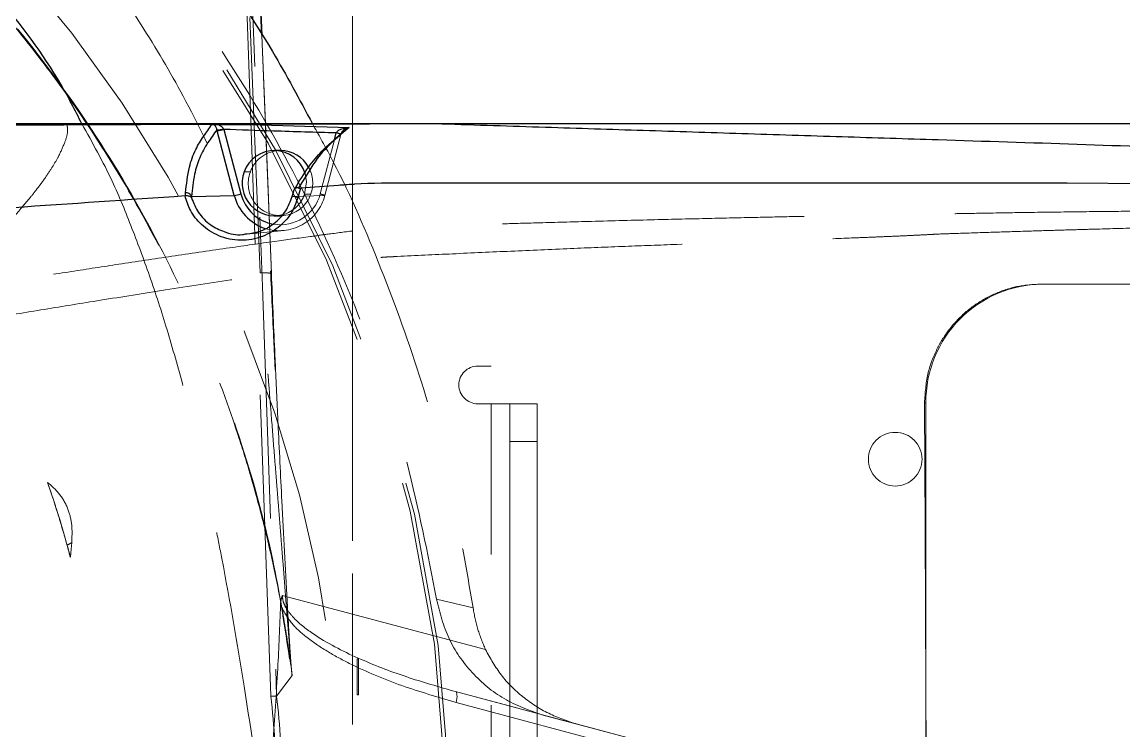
# Model space of a CAD drawing. Header units: millimetres. Extents: x 126 to 938, y 244 to 707.
# Drawn here: x 716.621 to 721.262, y 561.605 to 564.591 of the extents above; entities that cross this region are included whole.
import ezdxf

# ---------------------------------------------------------------- set-up
doc = ezdxf.new("R2010")
doc.units = ezdxf.units.MM
doc.linetypes.add('HIDDEN', pattern=[1.905, 1.27, -0.635])

msp = doc.modelspace()

# ---------------------------------------------------------------- linework, layer by layer
at = {"color": 7, "linetype": 'HIDDEN', "lineweight": 18}
for p, q in [((717.6687807704432, 561.7506443301861), (717.532429185055, 565.6479774753276)), ((718.0121959115488, 564.6960257331555), (718.0121959115488, 564.1464768687907)), ((718.0121959115488, 563.8684986869517), (718.0121959115488, 564.4160150329296)), ((716.8099612857325, 564.1622542182628), (715.3308362628443, 564.1622542182628)), ((716.8099612857325, 564.1622542182628), (721.804478850506, 564.1622542182628)), ((717.9638029004557, 564.1171036998454), (717.8960592414362, 563.8603805343334)), ((717.9641217853052, 564.1171931068126), (717.8963781262858, 563.8604699413006)), ((717.9640383388025, 564.1173301974956), (717.96478041663, 564.1200779716198)), ((718.0121959115488, 564.1464768687907), (718.0121959115488, 563.5905145446483)), ((717.876547660969, 563.8668476382916), (717.9367006684763, 564.0948115626994)), ((717.5824225808603, 563.9592825214092), (717.5563753510935, 563.9592825214092)), ((717.7589417363627, 563.8564347068493), (717.7661062146647, 563.8823269645396)), ((717.7661062146647, 563.8823269645396), (717.7707494164927, 563.8896762172405)), ((717.7589417363627, 563.8564347068493), (717.8960592414362, 563.8603805343334)), ((717.8369105721933, 563.8652263919537), (717.8108633424265, 563.8652263919537)), ((718.0121959115488, 563.3209346572581), (718.0121959115488, 563.8684986869517)), ((717.5674111510737, 563.6968969146434), (717.7249402667505, 563.7128113547984)), ((718.0121959115488, 563.5905145446483), (718.0121959115488, 563.0409239570324)), ((720.9145695830805, 563.4872554580395), (723.0434806014521, 563.4872554580395)), ((720.9222466613276, 563.4872554580395), (720.9145695830805, 563.4872554580395)), ((720.9222466613276, 563.4872554580395), (723.0513245727045, 563.4872554580395)), ((718.0121959115488, 562.4055861274425), (718.0121959115488, 563.3209346572581)), ((718.5969741012079, 563.1416438857738), (718.539822187565, 563.1416438857738)), ((718.5969741012079, 563.1416438857738), (718.539822187565, 563.1416438857738)), ((718.0121959115488, 563.0409239570324), (718.0121959115488, 562.4055861274425)), ((718.539822187565, 562.982892874879), (718.5969741012079, 562.982892874879)), ((718.539822187565, 562.982892874879), (718.5969741012079, 562.982892874879)), ((718.5969741012079, 560.4428886214916), (718.5969741012079, 562.982892874879)), ((718.5969741012079, 562.982892874879), (718.7900126840098, 562.982892874879)), ((718.5969741012079, 560.4428886214916), (718.5969741012079, 562.982892874879)), ((718.5969741012079, 562.982892874879), (718.6757148171885, 562.982892874879)), ((718.6757148171885, 562.982892874879), (718.6757148171885, 560.4428886214916)), ((718.6757148171885, 562.982892874879), (718.6757148171885, 562.8241418639843)), ((718.7900126840098, 562.982892874879), (718.6757148171885, 562.982892874879)), ((718.7900126840098, 560.4428886214916), (718.7900126840098, 562.982892874879)), ((718.7900126840098, 562.8241418639843), (718.7900126840098, 562.982892874879)), ((720.4271138574106, 562.9872559348765), (720.421713676594, 562.9872559348765)), ((720.4271138574106, 561.7806850711529), (720.4271138574106, 562.9872559348765)), ((718.6757148171885, 562.8241418639843), (718.7900126840098, 562.8241418639843)), ((718.6757148171885, 562.8241418639843), (718.6757148171885, 560.6016396323863)), ((718.7900126840098, 562.8241418639843), (718.7900126840098, 560.6016396323863)), ((718.0121959115488, 561.6323767940228), (718.0121959115488, 562.2676729003613)), ((718.0121959115488, 562.2676729003613), (718.0121959115488, 561.6323767940228)), ((718.0121959115488, 562.2676729003613), (718.0121959115488, 561.6323767940228)), ((718.0121959115488, 561.6323767940228), (718.0121959115488, 562.2676729003613)), ((717.7170664931757, 562.1752082149212), (718.5726077224238, 561.9481264392558)), ((718.5206175710184, 562.1226846019451), (718.3663369084818, 562.1594845096294)), ((718.0324585105402, 561.908799294633), (718.0375398065073, 561.908799294633)), ((718.0324585105402, 561.7564021388713), (718.0324585105402, 561.908799294633)), ((718.0375398065073, 561.908799294633), (718.0324585105402, 561.908799294633)), ((718.0324585105402, 561.908799294633), (718.0324585105402, 561.7564021388713)), ((718.0375398065073, 561.908799294633), (718.0375398065073, 561.7564021388713)), ((718.0375398065073, 561.7564021388713), (718.0375398065073, 561.908799294633)), ((717.6932454968912, 561.7519675533), (717.7582920457346, 561.8379591743175)), ((718.0375398065073, 561.7564021388713), (718.0324585105402, 561.7564021388713)), ((718.0324585105402, 561.7564021388713), (718.0375398065073, 561.7564021388713)), ((718.4465170766337, 561.7705045978252), (719.1686839725, 561.5769981185618)), ((720.4271138574106, 560.5938254634564), (720.4271138574106, 561.7806850711529)), ((719.1715718175394, 561.5313171188061), (718.4494019414408, 561.7248235980694)), ((719.1686839725, 561.5769981185618), (718.8104868794901, 561.6729735175792))]:
    msp.add_line(p, q, dxfattribs=at)
at = {"color": 7, "linetype": 'Continuous', "lineweight": 25}
for p, q in [((717.6303417350275, 564.5351885596934), (717.6158905889017, 564.8923515121165)), ((717.6163316632731, 564.8922144214337), (717.6308036710245, 564.5344911853496)), ((718.3884085084421, 564.1622542182628), (710.3038937713129, 564.1622542182628)), ((717.4455345536692, 564.1593753139202), (717.5784588719828, 564.1595541278546)), ((717.5784588719828, 564.1595541278546), (717.998293128155, 564.1468106548016)), ((720.9791988994104, 564.1622542182628), (718.3884085084421, 564.1622542182628)), ((721.005404081486, 564.1622542182628), (720.9791988994104, 564.1622542182628)), ((721.958938326977, 564.1622542182628), (721.005404081486, 564.1622542182628)), ((717.5147444869501, 563.8603805343334), (717.4430699016077, 564.1319989005749)), ((717.4711109067423, 564.138466004533), (717.5427854920847, 563.8668476382916)), ((717.9367006684763, 564.0948115626994), (717.9442913199885, 564.123576764268)), ((717.9442913199885, 564.1235946456616), (717.9450751210672, 564.1251205245677)), ((717.7096665765268, 564.0497564117137), (717.68361934676, 564.0497564117137)), ((717.8292960788233, 563.9610348979655), (717.7850247289164, 563.891917351884)), ((717.7587003375513, 563.856631402177), (717.7664191390497, 563.8845204154675)), ((717.7664191390497, 563.8845204154675), (717.7661062146647, 563.8823269645396)), ((717.7941025163157, 563.8916968146983), (717.7827955152018, 563.8508378307048)), ((721.0224390889628, 563.9114676753703), (718.2477177049143, 563.9117955009166)), ((721.4101941253168, 563.9096258918468), (721.0224390889628, 563.9114676753703)), ((717.3350603248102, 563.8561128417674), (717.5147444869501, 563.8603805343334)), ((717.68361934676, 563.774752501649), (717.7096665765268, 563.774752501649))]:
    msp.add_line(p, q, dxfattribs=at)
at = {"color": 7, "linetype": 'HIDDEN', "lineweight": 18, "flags": 128}
for points in [[(717.556631651066, 565.6721352378551), (717.6331371928675, 563.4768425265972), (717.6932454968912, 561.7519675533)], [(717.6241488124354, 563.5338066856091), (717.5932944680674, 564.2964302341167), (717.5805927182657, 564.6103798190776)], [(717.6709265376551, 563.532060269517), (717.6458478833658, 564.1519664565747), (717.6303417350275, 564.5351885596934)], [(717.6308036710245, 564.5344911853496), (717.6471681262476, 564.1300379077617), (717.6713974143488, 563.531184081239)], [(717.8108633424265, 563.8652263919537), (717.8189010287745, 563.9182506839458), (717.8128928805811, 563.9531790057841)], [(720.4271138574106, 561.7806850711529), (720.4240889216883, 562.4563633243267), (720.421713676594, 562.9872559348765)], [(716.8244005109293, 562.3367964069073), (716.8277026082499, 562.371116761369), (716.8302924300654, 562.3980819026652)], [(718.9592690135462, 561.6331099311534), (718.6719686652643, 561.7100893298808), (718.4465170766337, 561.7705045978252)], [(718.4494019414408, 561.7248235980694), (718.4511036540491, 561.7334305087749), (718.4522391225321, 561.7416738311474), (718.4527755643351, 561.7492913047497), (718.4526921178324, 561.7560325900737), (718.4519917632563, 561.761689070863), (718.4506983424646, 561.766070012254), (718.4488535787088, 561.7690442840282), (718.4465170766337, 561.7705045978252)], [(720.4297662641031, 561.1872552673045), (720.4282821084482, 561.5195750037853), (720.4271138574106, 561.7806850711529)], [(718.8104868794901, 561.6729735175792), (718.8943446542246, 561.6505085269634), (718.9592690135462, 561.6331099311534)]]:
    msp.add_lwpolyline(points, dxfattribs=at)
at = {"color": 7, "linetype": 'Continuous', "lineweight": 25, "flags": 128}
for points in [[(717.4207390214426, 564.1590355674449), (717.1197504664881, 564.1580580512706), (716.7969555522425, 564.1570090095225), (716.452357258938, 564.1559003631298), (716.0859496261103, 564.1547201911632), (715.6977386142237, 564.1534804145518), (715.2877182628138, 564.1521750728314), (714.9360448981745, 564.1510604659741), (714.7857994700892, 564.1505836288159), (714.6310687924845, 564.1500948707286), (714.4718558455927, 564.149588231248), (714.3081606294138, 564.149075631303), (714.0986652041895, 564.1484140197459), (713.8694555427057, 564.1476928035443), (713.6486620570643, 564.1469954292003), (713.4536565209849, 564.1463815013592), (713.2514120007975, 564.14574373166), (713.1506324674112, 564.1454218665782), (713.0566895867807, 564.1451357642833), (712.9989922906382, 564.1449927131359), (712.9428149129374, 564.1448854247752)], [(718.3884085084421, 564.1622542182628), (718.3676422502024, 564.162182692689), (718.3269740010721, 564.1620456020061), (718.1859255696756, 564.1615747253123), (718.1822539235575, 564.1615628043835), (718.1760162974817, 564.1615389625255), (718.1558401252253, 564.1614733974163), (718.0846841002924, 564.1612349788372), (717.9834426309092, 564.160895232362), (717.5784588719828, 564.1595541278546)], [(717.9450751210672, 564.1251205245677), (717.9495335484964, 564.1239165107432), (717.9536671306116, 564.1228197852795), (717.9573268558008, 564.1218661109631), (717.9603756333811, 564.121091250581), (717.9627031947596, 564.120519045991), (717.9642201329691, 564.1201792995158), (717.9648728038294, 564.1200720111552), (717.9646403457148, 564.1202150623028)]]:
    msp.add_lwpolyline(points, dxfattribs=at)
at = {"color": 7, "linetype": 'HIDDEN', "lineweight": 18}
for centre, radius, start, end in [((712.4736983350452, 561.1872472281483), 5.950008889255064, 2.000061522155501, 86.80824253981703), ((712.473701108752, 561.1872499447564), 5.950006022427449, 2.000036310601141, 86.80826775137147), ((712.4737119925136, 561.1872558024244), 5.935379830836895, 1.999959021739554, 88.0000409782593), ((712.473707300285, 561.1872552673046), 5.500000715256147, 269.9999812137001, 90.00001878630071), ((712.473707300285, 561.1872552673046), 5.500000715256147, 269.9999812137001, 90.00001878630071), ((717.7100899865599, 563.9144449315374), 0.1353121426316187, 90.17928655187289, 160.648406693677), ((717.7058123462078, 563.9122499153916), 0.1392765472470707, 340.2676358580999, 28.73777471858354), ((717.7092227249217, 563.9110535258745), 0.1356624949802643, 159.1754664947669, 340.2569512974903), ((717.7051917402152, 563.908972834225), 0.1969558697555677, 252.0561837954337, 345.7166926164069), ((717.7091831933898, 563.9097108847396), 0.1727660930395841, 260.2334552554465, 345.6348988579801), ((717.6826094446744, 563.9106239436501), 0.1360514608103366, 285.7242585380011, 340.5077551542829), ((717.7590467828255, 563.8568101062612), 0.0003898198016617831, 207.2856779719449, 254.3670061380862), ((717.8531166785656, 563.7599738762348), 0.1094121197700348, 66.70913617300215, 77.63413345101628), ((717.8961389690799, 563.8607095538697), 0.0003385415077244643, 256.3787073195351, 314.9455053847369), ((720.9241724025125, 562.9901919720601), 0.4970672163532099, 90.2219762533457, 180.3384321310819), ((718.5398251678532, 563.0622683803264), 0.07937550550333769, 90.00215126735868, 269.9978487326421), ((718.5398251678532, 563.0622683803264), 0.07937550550333769, 90.00215126735868, 269.9978487326421), ((720.2982128526194, 562.7495377103119), 0.1130312681591021, 0.001510705659627417, 179.9984892943404), ((720.2982128526194, 562.7495377103119), 0.1130312681591021, 0.001510705659627417, 179.9984892943404), ((720.2982128526194, 562.7495436708549), 0.1130312681591021, 180.001510705718, 359.9984892942836), ((720.2982128526194, 562.7495436708549), 0.1130312681591021, 180.001510705718, 359.9984892942836), ((712.4749602303948, 561.187659311441), 4.49868278700696, 14.79957399643786, 18.98919641800146), ((712.4734468367261, 561.1872137073349), 5.225796470357263, 2.000332022457333, 6.189500619865852), ((712.4735990010827, 561.1872283009773), 5.25010856690799, 2.000213345361032, 6.175091731065931)]:
    msp.add_arc(centre, radius, start, end, dxfattribs=at)
at = {"color": 7, "linetype": 'Continuous', "lineweight": 25}
for centre, radius, start, end in [((717.4454726653033, 564.2128526743073), 0.07571251760053112, 267.1746876907285, 288.641969940142), ((717.4036142840763, 564.3671019520976), 0.2383908357930303, 279.5267530841587, 286.4473590073233), ((717.9209554420054, 564.0170922697102), 0.1090115167423498, 66.67291305845828, 77.63914500109739), ((717.9638679999179, 564.1174848932293), 0.0003867122132600182, 260.308633512349, 311.0155791522792), ((717.6836432362219, 563.9145862415552), 0.1348883687270551, 16.6251449019814, 160.648805816642), ((717.7092327589285, 563.9146171726261), 0.1351399353962577, 28.5549821963317, 89.81607242826253), ((717.6843240065482, 563.9116038289857), 0.1365434588104837, 159.5626311598164, 284.9202674484255), ((717.4752603947566, 564.0956070504164), 0.2385173104931922, 279.5285901550893, 286.4455219364103), ((717.7071892812178, 563.910263290872), 0.1988046484381946, 194.5315709295015, 251.6230678852706), ((717.7108879969879, 563.9102790030429), 0.1736223937138198, 194.4862941629164, 259.7108155837192), ((717.7278227240389, 563.6752108196816), 0.1840294942914411, 72.61942333832587, 80.34086982719099)]:
    msp.add_arc(centre, radius, start, end, dxfattribs=at)
at = {"color": 7, "linetype": 'HIDDEN', "lineweight": 18}
for points, knots in [([(712.6612068082316, 567.1423970500651), (712.8404200553426, 567.1323605601161), (713.1986781803879, 567.1122970094069), (713.732506562015, 567.0227745641422), (714.2580916304114, 566.8876986337118), (714.7649105192403, 566.7048001316862), (715.2390776480455, 566.4834744448252), (715.6788381725428, 566.2294594075157), (716.0881205000826, 565.9453006956211), (716.4717005123674, 565.628673361292), (716.8495432717177, 565.2597283344744), (717.2124458274744, 564.8343438207048), (717.5492727305418, 564.3501158220519), (717.8365105641828, 563.8355404235186), (718.0703979697041, 563.2955552067561), (718.2541273323689, 562.7362045865334), (718.3289404723134, 562.3516898123321), (718.3663369084818, 562.1594845096294)], [0, 0, 0, 0, 0.0655672754651895, 0.1310729510856261, 0.1974602184647737, 0.2636895202826277, 0.3277131201390289, 0.3884786754545258, 0.4490988163892885, 0.5096259679773383, 0.5700662721743041, 0.641911478792776, 0.713661743093596, 0.7853303573156628, 0.8569346825122677, 0.9284867201498247, 1, 1, 1, 1]), ([(717.7590728665812, 561.8391453067486), (717.7497685233618, 561.9057081249207), (717.7307616485659, 562.0416823813763), (717.6919798762779, 562.2483873816007), (717.6438664343718, 562.4619487928828), (717.5897002811159, 562.6632974158651), (717.5297390292692, 562.8574287775971), (717.4630505757493, 563.0492043827157), (717.379987566641, 563.260575457124), (717.2687141477537, 563.5105761796955), (717.1257843630921, 563.7890532762141), (716.9464028268054, 564.089114650732), (716.745570483167, 564.3789582976766), (716.5317659355854, 564.6465041121471), (716.3341879845038, 564.8635561169315), (716.1537284938793, 565.0423168180608), (716.0273981446882, 565.1570474059208), (715.9354450578238, 565.2358715104817), (715.885080883955, 565.2779713530933), (715.8331540057571, 565.3202561497566), (715.7796510272594, 565.3626891611509), (715.7245439427207, 565.4052182837528), (715.6552584383099, 565.4572193140162), (715.5545994817614, 565.5299265784859), (715.4465000551871, 565.6034078026553), (715.341840679854, 565.6706766842751), (715.2563044708777, 565.7235064371154), (715.1610863568915, 565.7797347475301), (715.0559111374256, 565.8387968466534), (714.8898506509112, 565.9269452981897), (714.6706592551598, 566.0319261511423), (714.4068218009987, 566.1407956858691), (714.1418397018671, 566.2349933879775), (713.8723601278749, 566.3153362111121), (713.5951704539598, 566.3832403337835), (713.4129000775491, 566.4159082809638), (713.3242190743906, 566.431802395982)], [0, 0, 0, 0, 0.02942628376173246, 0.06011189376643869, 0.09205707892104172, 0.125263255094743, 0.1513824410466764, 0.1810102123525475, 0.2141478989318295, 0.2507965210622277, 0.3007912956014953, 0.3511104325675157, 0.4037672964426388, 0.4550713920011969, 0.5009601226562409, 0.5322041296003548, 0.5662673211509643, 0.5756549877674405, 0.5852361256519424, 0.5950095768474791, 0.6049766982952494, 0.6151363750363658, 0.6254889174582876, 0.6429081066858965, 0.6695034648694426, 0.6827100395104556, 0.69738340014661, 0.7135225749055885, 0.7311270571287756, 0.7501965337583798, 0.7958392330159507, 0.8374781312674126, 0.8751183695198748, 0.9189327310444149, 0.960557898239591, 1, 1, 1, 1]), ([(713.3705736066324, 566.4225934783642), (713.4996086812196, 566.398814999611), (713.785291764615, 566.3461695530112), (714.2144269881778, 566.2169148446386), (714.6537313201704, 566.0467028051947), (715.0701637286411, 565.8411030806676), (715.4614699412816, 565.604354298039), (715.825389474756, 565.3388358352418), (716.1601935245964, 565.0475597277266), (716.4972035953472, 564.6993471894737), (716.8232532282199, 564.288497437108), (717.1227971083945, 563.8128808307599), (717.3663706580143, 563.318977047058), (717.553044612356, 562.8140140903173), (717.6822942410083, 562.3428951478634), (717.7280567923995, 562.0381303593266), (717.7477926875574, 561.9066952506724)], [0, 0, 0, 0, 0.05839344215417071, 0.12928282219429, 0.1991597706446155, 0.2679994585772619, 0.3357991372733378, 0.402573011736841, 0.4683485895074713, 0.5331628187443386, 0.6181109378619222, 0.7014020934460362, 0.7830044829234792, 0.8628511147346766, 0.9408521610282252, 1, 1, 1, 1]), ([(716.6965664292795, 565.1312052051251), (716.7723869467357, 565.0448064954643), (716.9257964827194, 564.8699938404818), (717.1255018683701, 564.5828107479402), (717.3115559091488, 564.2661257728436), (717.4816704637245, 563.9171953335522), (717.5760671597664, 563.6631874650357), (717.6241488124354, 563.5338066856091)], [0, 0, 0, 0, 0.1852994731961497, 0.3749210260603122, 0.5630949156823037, 0.7774591760695597, 0.9999999999999999, 0.9999999999999999, 0.9999999999999999, 0.9999999999999999]), ([(716.6209668780787, 563.8113020698253), (716.6268416186729, 563.8180597866866), (716.6384283102036, 563.8313879633896), (716.6581967354631, 563.855050076132), (716.6856403588847, 563.8892400205226), (716.7173244075001, 563.9319262742904), (716.7481096900015, 563.978636135422), (716.7760903276748, 564.0266281825261), (716.7980450034402, 564.0754899879954), (716.8153003133093, 564.1230747298323), (716.8115016124477, 564.1509508091954), (716.8099612857325, 564.1622542182628)], [0, 0, 0, 0, 0.06583906389981908, 0.1298537206628708, 0.2266980914583967, 0.3881956396398933, 0.5204410125305629, 0.6381137888318753, 0.7954966435115226, 0.9170763914125729, 1, 1, 1, 1]), ([(717.6449687148554, 561.1872850696269), (717.6165626325131, 561.3893375229649), (717.5628290271776, 561.7715446381161), (717.4890854832335, 562.1952413262854), (717.4374186302787, 562.458669085415), (717.4116203881003, 562.5835782688184), (717.3854796266522, 562.7038239362906), (717.3589770758787, 562.8194066850693), (717.33212408888, 562.9303255290041), (717.292749807381, 563.0840284411715), (717.2384182358563, 563.277015992885), (717.1653462072971, 563.5053264493341), (717.0864106437024, 563.7184667020158), (716.9967961761821, 563.9400810841972), (716.917201312256, 564.0825219026171), (716.8726474906427, 564.1622542182628)], [0, 0, 0, 0, 0.1980454776224229, 0.3746274267911742, 0.4173513202177685, 0.4586158907687911, 0.4984289685697232, 0.5367936011812258, 0.5737169619050295, 0.6092012477864305, 0.6908007022086223, 0.7682937181725733, 0.8417960834114246, 0.9114441720164573, 1, 1, 1, 1]), ([(717.8439409400446, 564.1622542182628), (717.8687150754056, 564.1182611645186), (717.9740313446897, 563.9312441717059), (718.1273216975081, 563.5782642530856), (718.2997043013571, 563.1069544699549), (718.434925204187, 562.6191339413014), (718.4920967807076, 562.2879166760645), (718.5206175710184, 562.1226846019451)], [0, 0, 0, 0, 0.0701236639050039, 0.2980997142132871, 0.5332850777713819, 0.7671731436850577, 1, 1, 1, 1]), ([(723.7237066890222, 563.835924748582), (723.6257331804645, 563.8336651892952), (723.4251619165342, 563.8290394218936), (723.117337954481, 563.8224875697972), (722.7969935121151, 563.8159664214526), (722.5164411560033, 563.810425110573), (722.2861884755248, 563.8059191694477), (722.1153480919121, 563.8026484425851), (721.9628986323133, 563.7999320055442), (721.8207436429152, 563.7985934908676), (721.6889226372014, 563.797411443321), (721.5545594454014, 563.7962812004689), (721.4136666830505, 563.7950661779558), (721.2541330820641, 563.7936015134076), (721.0759287350761, 563.7917148227285), (720.8890150660687, 563.7893061831855), (720.7160650737437, 563.7865401210024), (720.5792686729367, 563.7841349893163), (720.4865292673245, 563.7825235635594), (720.4193751035277, 563.7814047752179), (720.3559537323708, 563.7805396558679), (720.2796482635312, 563.7792667186229), (720.1875071030383, 563.7776703533322), (720.0896611561802, 563.7758520564713), (719.9796339104794, 563.7736945062362), (719.8509351615878, 563.7710467867546), (719.6878310633518, 563.767544196283), (719.4902276908729, 563.7630576497088), (719.2580012239266, 563.7574697123002), (719.0248061002262, 563.7514634000974), (718.8203240358133, 563.7458604054127), (718.6536123779282, 563.7410271196732), (718.5022842082047, 563.7366728355167), (718.3480133431416, 563.7313197441744), (718.1929003213452, 563.7284440126672), (718.0505082286741, 563.716330657246), (717.9313944282819, 563.7000958795414), (717.8136318407683, 563.6846682765799), (717.6715155266177, 563.6650577769778), (717.4818179602191, 563.6380868416741), (717.267424408886, 563.6065809998915), (717.0493300885147, 563.5739939051796), (716.8392051405107, 563.5418308749544), (716.6340706941786, 563.5091615440869), (716.4247376592283, 563.4745883886907), (716.283995268176, 563.450091984739), (716.2129701043589, 563.4377299586955)], [0, 0, 0, 0, 0.03902620819768819, 0.07989441247790996, 0.1226119757025806, 0.1666229038626224, 0.1916401535635473, 0.2143226577146093, 0.2346689992568207, 0.2523590583943132, 0.2709350122953904, 0.2871660661829797, 0.3058681781576467, 0.3270446133774556, 0.3506995533628826, 0.3768381660343735, 0.4014850232307092, 0.4195818915455166, 0.4313228049302438, 0.4384220752492402, 0.4463282826838673, 0.4565813224769412, 0.4688132854869006, 0.4830270258615297, 0.4955530771805248, 0.5126376858564259, 0.5342893683112983, 0.5605207352742728, 0.591349233510132, 0.6267952847010787, 0.6534164488588771, 0.6728102537822219, 0.693212713413148, 0.7137037983611866, 0.7342843553239005, 0.7549795473749199, 0.770563337085119, 0.7821554531225078, 0.8022769113822897, 0.8276937699208458, 0.8584580556338517, 0.8885711986533666, 0.9155092560909046, 0.9431099878440277, 0.9712906509352182, 1, 1, 1, 1]), ([(716.2129701043589, 563.43773591916), (716.2922601355914, 563.4986767090713), (716.4107025946146, 563.5897093004287), (716.5305376299119, 563.7069353370388), (716.587524476279, 563.7699979143466), (716.6099578668668, 563.7977050227745), (716.6209668780787, 563.8113020698253)], [0, 0, 0, 0, 0.5403610477239726, 0.8071845887545736, 0.9053773429428704, 1, 1, 1, 1]), ([(716.2505597735865, 563.3022426406567), (716.3275500731418, 563.315473806645), (716.4823003548703, 563.3420684124085), (716.7158000192389, 563.3808715987045), (716.9638148754827, 563.4210981721253), (717.231562567489, 563.4632340836639), (717.5059203517864, 563.5058798875597), (717.761860391521, 563.544760842584), (717.9341900119208, 563.5702059314141), (718.0382333844633, 563.5851517712332), (718.0789283366053, 563.5909969268423), (718.1075601630057, 563.5951866603949), (718.1266430993365, 563.5979809263329), (718.1408948880396, 563.6007169178354), (718.1614481003115, 563.6012315023885), (718.1806970455153, 563.6023415709395), (718.2725782397018, 563.6067110520611), (718.4384521460879, 563.6147690404995), (718.6816418808074, 563.6258206358978), (718.9240101600742, 563.6364598962351), (719.1567959559628, 563.6460395095743), (719.4157534428749, 563.6555254837381), (719.6778308064215, 563.6649644256019), (719.9270355358273, 563.6741162396386), (720.0914141144569, 563.6803331203985), (720.2004610176679, 563.6846736811735), (720.2715946847421, 563.6876379199999), (720.3362052337544, 563.6904641627805), (720.3914360741115, 563.6930592769498), (720.4366439389129, 563.695377442122), (720.4870048795797, 563.6982548708776), (720.5710494504805, 563.7007600145882), (720.6911715398201, 563.7049493886744), (720.82661186443, 563.7092013246778), (720.9470441388551, 563.7128893926782), (721.0516840410036, 563.7159518778088), (721.1756232098973, 563.7194932742032), (721.3255616851508, 563.7236414593859), (721.5052773273119, 563.7283869875246), (721.6901224228036, 563.7331715583663), (721.8668974834152, 563.73721093176), (722.0339882051018, 563.7420401874083), (722.1946131120443, 563.7472705210823), (722.3581117938722, 563.7521843939758), (722.5230868669704, 563.7571509810703), (722.6836240324614, 563.7618710171412), (722.8267866248934, 563.7659921721677), (722.9832198140571, 563.770394079815), (723.1727671717773, 563.7754746560804), (723.4293950040602, 563.7822255697087), (723.6193227817024, 563.7871152928795), (723.7237066890222, 563.7898026744548)], [0, 0, 0, 0, 0.03124787157231025, 0.06280813241619689, 0.09468136036096243, 0.1317510775207567, 0.171226234690197, 0.2057434769750585, 0.235302494931477, 0.2409060669595014, 0.2477882231358346, 0.2517482350331683, 0.252479871027593, 0.2555042084035657, 0.2575346515626777, 0.2606907842408933, 0.2632198974188681, 0.2943259589359223, 0.3271228398100737, 0.3605956844956262, 0.3913680797031471, 0.420316613829528, 0.4642491658327458, 0.4962681814726275, 0.5200667857565677, 0.5300482863362416, 0.5399219466457574, 0.5485452358553564, 0.5559174944426494, 0.5620387916030741, 0.566652424180404, 0.5760942161454454, 0.5956690101258769, 0.6147324840178935, 0.6302970976310395, 0.6438651334793084, 0.6566067938905853, 0.6798935494627721, 0.7038641077173178, 0.7285188943226362, 0.7538571409260538, 0.7745931623340494, 0.7953835003077265, 0.8181418447340434, 0.8400228413550995, 0.8614041607717627, 0.8823851568638132, 0.8973122269987761, 0.9240028837266034, 0.9582321446596791, 1, 1, 1, 1]), ([(717.6241488124354, 563.5338066856091), (717.6302370977344, 563.5339806080515), (717.6392354885667, 563.5342376627121), (717.6507740082583, 563.5340906401914), (717.6582935879219, 563.5339123968729), (717.6641599391529, 563.5332800114672), (717.6686967783104, 563.533177647164), (717.6706176081955, 563.5317666432393), (717.6713944341166, 563.5311960021678)], [0, 0, 0, 0, 0.3825320671985891, 0.5653764364642591, 0.7258511319348222, 0.8530760145303128, 0.9405807035631524, 1, 1, 1, 1]), ([(717.758122172497, 561.8424414436046), (717.7578488778724, 561.8442264026095), (717.7568775681663, 561.8505702815255), (717.7555729173503, 561.8638336216934), (717.7501755177407, 561.921596536781), (717.7426794290478, 562.0211492119569), (717.73146514887, 562.164178759648), (717.7224288473903, 562.2802287777383), (717.7152787909881, 562.3708489493824), (717.710614091115, 562.4298996372386), (717.7060068300276, 562.4879443229793), (717.7014594040244, 562.5450830405816), (717.6966903463169, 562.6049397984159), (717.690760331333, 562.6794364347877), (717.6822219568152, 562.786148714216), (717.6721163320133, 562.9137839021796), (717.6615686074917, 563.0470898295779), (717.6520309170646, 563.1687800000514), (717.6426539548146, 563.2897108216529), (717.6332932106121, 563.4120067473494), (717.6271552869221, 563.4937615782334), (717.6241488124354, 563.5338066856091)], [0, 0, 0, 0, 0.003192564140670168, 0.01134661372382731, 0.02355478003040103, 0.1057820683908633, 0.187847161481812, 0.2772371571352729, 0.3115951697368148, 0.3485756146901672, 0.3819729927340419, 0.4145498215345217, 0.449925019963104, 0.4881442524655911, 0.5466878786829339, 0.6392115971592094, 0.7145289539499063, 0.7831297433775026, 0.8550381946990504, 0.9289948863464607, 1, 1, 1, 1]), ([(717.6867634917719, 563.1264506618205), (717.6848326457055, 563.1667148231722), (717.6781685779736, 563.3056814156347), (717.6720957092322, 563.4446752751453), (717.6677823926432, 563.5433970729533)], [0, 0, 0, 0, 0.2897398622094994, 1, 1, 1, 1]), ([(717.6713974143488, 563.531184081239), (717.6758049160435, 563.4238118708076), (717.6813816140324, 563.2879565878255), (717.6876513801944, 563.15213186861), (717.6889658833963, 563.1236552039807)], [0, 0, 0, 0, 0.7903425474108314, 1, 1, 1, 1]), ([(720.421713676594, 562.9872559348765), (720.4243487739088, 563.0279705318554), (720.4292699559999, 563.1040071717056), (720.461581786718, 563.1908016796705), (720.4924804152746, 563.2481191420111), (720.5161996652591, 563.2838322948633), (720.5402558787187, 563.3143015123396), (720.5797805983308, 563.3573729096076), (720.6407090666922, 563.4077491328798), (720.7285358389535, 563.4537971453834), (720.8208203490225, 563.4821090041988), (720.8836497014703, 563.4855580815748), (720.9145695830805, 563.4872554580395)], [0, 0, 0, 0, 0.1563134860718783, 0.2919236128107007, 0.3520249733258231, 0.406953473489849, 0.4567154341201101, 0.5013263108611447, 0.6319056525776215, 0.7584721140644433, 0.8811381408889828, 1, 1, 1, 1]), ([(717.6889658833963, 563.1236552039807), (717.6926259746713, 563.0427199196341), (717.7012421808598, 562.8521904914147), (717.7140796790496, 562.5911967643844), (717.7269098108022, 562.3420019144803), (717.7360579702331, 562.1733544925866), (717.7434256381971, 562.0457168634526), (717.7476619713909, 561.9754387227563), (717.7504024510646, 561.9342003643152), (717.7511841918451, 561.9224368373576)], [0, 0, 0, 0, 0.202065949097036, 0.4756826402107522, 0.6517263903794759, 0.8244032243936555, 0.8969211296583224, 0.9705960393222507, 1, 1, 1, 1]), ([(716.8107659484369, 562.3872219363873), (716.7980945646393, 562.4316852483418), (716.7728114059338, 562.5204027073565), (716.7434637134506, 562.6078596931401), (716.728824463032, 562.6514850894633)], [0, 0, 0, 0, 0.5011788259974165, 1, 1, 1, 1]), ([(716.8302924300654, 562.3980819026652), (716.831421944889, 562.4229766557878), (716.8335882393786, 562.4707222589266), (716.8165055782292, 562.5408277125903), (716.7826207500107, 562.6039534485883), (716.7467627956786, 562.6356356984896), (716.728824463032, 562.6514850894633)], [0, 0, 0, 0, 0.2608294690636936, 0.5002443790287746, 0.749991801315966, 1, 1, 1, 1]), ([(716.8107659484369, 562.3872219363873), (716.8144070295799, 562.3892576136012), (716.8209077966789, 562.3928921009796), (716.8274253568435, 562.3964963807992), (716.8302924300654, 562.3980819026652)], [0, 0, 0, 0, 0.5601002293283018, 0.9999999999999999, 0.9999999999999999, 0.9999999999999999, 0.9999999999999999]), ([(716.8107659484369, 562.3872219363873), (716.8133514647351, 562.3778185386967), (716.8179677542423, 562.3610293170931), (716.8224352112928, 562.3441999093086), (716.8244005109293, 562.3367964069073)], [0, 0, 0, 0, 0.5600853876645838, 1, 1, 1, 1]), ([(717.709481802128, 562.134677056474), (717.709910127362, 562.1418159888118), (717.7107400855019, 562.1556489702299), (717.7150033947908, 562.1688297694882), (717.7170664931757, 562.1752082149212)], [0, 0, 0, 0, 0.5160805268441686, 1, 1, 1, 1]), ([(717.7170664931757, 562.1752082149212), (717.7179049827398, 562.1668247929942), (717.7196060146805, 562.1498174632903), (717.7343340517614, 562.1180054869288), (717.7727663654853, 562.068715030641), (717.873173131604, 561.9907313534777), (718.0347507004882, 561.908541959459), (718.2376653339056, 561.8302657149593), (718.3768337021414, 561.7904438918475), (718.4465170766337, 561.7705045978252)], [0, 0, 0, 0, 0.02910184538303608, 0.05903850286201279, 0.1202312519764273, 0.2448124267792093, 0.4969472977742878, 0.7481151048697109, 1, 1, 1, 1]), ([(718.8104868794901, 561.6729735175792), (718.7557378679671, 561.6925321156269), (718.6461824311173, 561.7316698222938), (718.5117160033402, 561.8456862371515), (718.4093715340823, 561.9897496297938), (718.380695942829, 562.102850370597), (718.3663369084818, 562.1594845096294)], [0, 0, 0, 0, 0.2495520218593701, 0.4993657421582722, 0.7493120738060807, 1, 1, 1, 1]), ([(717.709481802128, 562.134677056474), (717.7060432924562, 562.0455970201936), (717.6985349100702, 561.8510804885519), (717.6760463980667, 561.5352543388842), (717.6558165887511, 561.3087243550095), (717.6449716950876, 561.187285069627)], [0, 0, 0, 0, 0.2815821507946868, 0.6148670974089901, 1, 1, 1, 1]), ([(718.4494019414408, 561.7248235980694), (718.3726280109241, 561.747149683377), (718.2189239620902, 561.7918472738648), (718.0378317850461, 561.8673695948486), (717.904050370939, 561.9396344971042), (717.8216962825395, 561.996256136706), (717.750100408517, 562.0580408492591), (717.7230822945537, 562.109016644943), (717.709481802128, 562.134677056474)], [0, 0, 0, 0, 0.276644588217519, 0.5538519782811246, 0.6773438333558565, 0.802004905957218, 0.9003323925389868, 1, 1, 1, 1]), ([(718.5726077224238, 561.9481264392558), (718.5609761219525, 561.9758701323317), (718.5373683851224, 562.0321793054721), (718.5262552381932, 562.092224068152), (718.5206175710184, 562.1226846019451)], [0, 0, 0, 0, 0.4927029030736121, 1, 1, 1, 1]), ([(718.5726077224238, 561.9481264392558), (718.5932544050316, 561.910825790735), (718.6347960786404, 561.83577589552), (718.7280448226096, 561.7455382557661), (718.8364646324162, 561.6738424610527), (718.918321274817, 561.6466917348054), (718.9592690135462, 561.6331099311534)], [0, 0, 0, 0, 0.2477174760665217, 0.49841413913358, 0.7490880864570547, 1, 1, 1, 1]), ([(717.7511841918451, 561.9224368373576), (717.7520298142668, 561.910124056323), (717.7535297263315, 561.8882844168471), (717.755575856967, 561.8631922380331), (717.7570344517297, 561.8473321872922), (717.7579418946788, 561.841021823803), (717.7583814527018, 561.837965134782)], [0, 0, 0, 0, 0.4366378588600537, 0.7744808741424265, 0.8907603599652258, 1, 1, 1, 1]), ([(717.6932454968912, 561.7519675533), (717.6886767754013, 561.7517216581111), (717.6805217497574, 561.7512827428533), (717.6723669675445, 561.7508393287118), (717.6687807704432, 561.7506443301861)], [0, 0, 0, 0, 0.5602338593938713, 1, 1, 1, 1])]:
    msp.add_open_spline(points, degree=3, knots=knots, dxfattribs=at)
at = {"color": 7, "linetype": 'Continuous', "lineweight": 25}
for points, knots in [([(716.5386379624827, 565.8466695586864), (716.6146866788174, 565.7773551705036), (716.8114262555931, 565.5980374377036), (717.0993695406646, 565.2776951763316), (717.4046565114686, 564.887353096468), (717.65532312936, 564.5150238136495), (717.7893564738363, 564.2643428809868), (717.8439409400446, 564.1622542182628)], [0, 0, 0, 0, 0.1440586945665312, 0.3726827744871499, 0.6020381618971921, 0.8379318624853358, 1, 1, 1, 1]), ([(716.8726474906427, 564.1622542182628), (716.8443222569207, 564.2184388846298), (716.7477042217992, 564.4100860964978), (716.614993207537, 564.5794947919843), (716.5211887027247, 564.6992384235087)], [0, 0, 0, 0, 0.2931671471726193, 1, 1, 1, 1]), ([(717.3099429275019, 563.8714669982617), (717.3135551923915, 563.9078306391806), (717.319797251514, 563.9706676689859), (717.3485178018211, 564.0510905280739), (717.3844511157208, 564.1092089278117), (717.408937222999, 564.1428346322351), (717.4207390214426, 564.1590415279094)], [0, 0, 0, 0, 0.3484159643248869, 0.6020690937893864, 0.8082055144089652, 1, 1, 1, 1]), ([(717.4207390214426, 564.1590355674449), (717.4211413523933, 564.1590396070621), (717.4219569407505, 564.1590477960037), (717.4236318794825, 564.1590629428753), (717.4267497932833, 564.1591027674087), (717.4294533860487, 564.1591868298565), (717.4312979842646, 564.1592441837016)], [0, 0, 0, 0, 0.1142898297322714, 0.2316835289117008, 0.475795611759018, 1, 1, 1, 1]), ([(717.4312979842646, 564.1592441837016), (717.4320688364722, 564.159264023659), (717.4338874760195, 564.1593108312451), (717.4370309502887, 564.1593352000338), (717.4410055187329, 564.1593705737017), (717.4439321672211, 564.1593736368163), (717.4455345536692, 564.1593753139202)], [0, 0, 0, 0, 0.1624778797662968, 0.3833273029233313, 0.6623619212847041, 1, 1, 1, 1]), ([(717.4417407180292, 564.1372321883862), (717.4411937310776, 564.1395044689987), (717.4401380842666, 564.1438898126995), (717.436979101873, 564.1515147259222), (717.433492636187, 564.1562582449227), (717.4312979842646, 564.1592441837016)], [0, 0, 0, 0, 0.2849179861998216, 0.5498719168423519, 1, 1, 1, 1]), ([(717.4455345536692, 564.1593753139202), (717.450398696025, 564.1571244864159), (717.4575846018964, 564.153799288797), (717.4656041863614, 564.1471911293953), (717.4683515335051, 564.143088126686), (717.4696744348032, 564.1411124507609)], [0, 0, 0, 0, 0.520665836409828, 0.7691912401274121, 1, 1, 1, 1]), ([(718.3884085084421, 564.1622542182628), (718.5340050100401, 564.157598553963), (718.8168808778506, 564.1485531781154), (719.2382135906036, 564.1349553973084), (719.6549374327295, 564.1216004049196), (720.0687689253482, 564.1084823710048), (720.7347514609932, 564.0875108245433), (721.3022420790065, 564.0693637922328), (721.7780460981064, 564.0493762824756), (721.9069766050709, 564.0449034569401), (722.0289480618085, 564.0359863395254), (722.1443113039762, 564.022981827532), (722.2422110572033, 564.0121251245388), (722.3339732344604, 564.0011801845195), (722.4382597551671, 563.9882612528031), (722.5166357048969, 563.9776790829555), (722.5656122828943, 563.9710663596813)], [0, 0, 0, 0, 0.1044643718867662, 0.202961263000221, 0.3023058398056676, 0.4034612817923874, 0.4998792516391201, 0.7801375694270961, 0.8106190397162457, 0.8413936887507475, 0.8726475608924101, 0.8982884378065941, 0.9246424744719353, 0.9432851646668569, 0.9645592995570239, 1, 1, 1, 1]), ([(717.4417407180292, 564.1372321883862), (717.4288179846105, 564.1193654772555), (717.401658300293, 564.0818150443571), (717.3667393147405, 564.0202918832068), (717.3434527826756, 563.9431398491764), (717.338102799507, 563.8876622963173), (717.3350603248102, 563.8561128417674)], [0, 0, 0, 0, 0.2162352501996766, 0.4544612152480312, 0.68975828586899, 1, 1, 1, 1]), ([(717.4430699016077, 564.1319989005749), (717.4428135531393, 564.1329756496642), (717.44235664678, 564.1347165723745), (717.4419286056158, 564.1364648057621), (717.4417407180292, 564.1372321883862)], [0, 0, 0, 0, 0.5610525290702203, 1, 1, 1, 1]), ([(717.4696744348032, 564.1411124507609), (717.469938064336, 564.1406168562518), (717.4704094663819, 564.1397306722832), (717.4708963226938, 564.1388528906335), (717.4711109067423, 564.138466004533)], [0, 0, 0, 0, 0.5592456271673815, 1, 1, 1, 1]), ([(717.9442913199885, 564.123576764268), (717.8559588947393, 564.1261679236429), (717.6982214585285, 564.1307950221908), (717.5405061718388, 564.1361220806201), (717.4711109067423, 564.138466004533)], [0, 0, 0, 0, 0.5599965827459911, 1, 1, 1, 1]), ([(717.7707494164927, 563.8896762172405), (717.7890674347176, 563.9208019460183), (717.8219715325997, 563.9767121440414), (717.8876013489261, 564.0542521250927), (717.9370397590914, 564.0965826704195), (717.9646403457148, 564.1202150623028)], [0, 0, 0, 0, 0.3568031451651502, 0.6409146158131779, 1, 1, 1, 1]), ([(717.998293128155, 564.1468106548016), (717.9763942452131, 564.1282006394088), (717.9287052522048, 564.0876737825681), (717.8688662338976, 564.0273043017501), (717.8403744833731, 563.9795882562483), (717.8292960788233, 563.9610348979655)], [0, 0, 0, 0, 0.3416537689390737, 0.7440162240901134, 1, 1, 1, 1]), ([(717.9450751210672, 564.1251205245677), (717.946185836557, 564.1268003459503), (717.9485370636421, 564.1303562894566), (717.9558993918523, 564.1359956370553), (717.9720760791969, 564.1437667785685), (717.9876530275636, 564.145575307934), (717.998293128155, 564.1468106548016)], [0, 0, 0, 0, 0.1012258639514962, 0.2142807903950408, 0.4633010760581852, 1, 1, 1, 1]), ([(717.9646403457148, 564.1202150623028), (717.9644813257981, 564.1196351973314), (717.9641972713728, 564.1185993949313), (717.9639234365293, 564.1175608461643), (717.9638029004557, 564.1171036998454)], [0, 0, 0, 0, 0.5598220001890913, 1, 1, 1, 1]), ([(717.998293128155, 564.1468106548016), (717.991359401028, 564.1444162011821), (717.9807729336798, 564.1407603311726), (717.971171990419, 564.1317401873588), (717.9666964554298, 564.1255287322463), (717.9653204418864, 564.1219726565398), (717.9646403457148, 564.1202150623028)], [0, 0, 0, 0, 0.4872777110204806, 0.7439793177252866, 0.8734615028270631, 0.9999999999999999, 0.9999999999999999, 0.9999999999999999, 0.9999999999999999]), ([(717.7850247289164, 563.8919233123485), (717.7827839583779, 563.8920973226117), (717.7785002527345, 563.8924299799426), (717.7728858668753, 563.8912044421581), (717.768387951879, 563.8886411121208), (717.7670924970674, 563.8859297440177), (717.7664191390497, 563.8845204154675)], [0, 0, 0, 0, 0.3101579342065509, 0.5929323285890137, 0.7884123182776906, 0.9999999999999999, 0.9999999999999999, 0.9999999999999999, 0.9999999999999999]), ([(717.7850247289164, 563.8919233123485), (717.7864712214215, 563.8917804301025), (717.7894911377716, 563.8914821275331), (717.7925229135318, 563.8916232747708), (717.7941025163157, 563.8916968146983)], [0, 0, 0, 0, 0.4789842954038136, 1, 1, 1, 1]), ([(718.2477177049143, 563.9117955009166), (718.1720124981233, 563.9123280004792), (718.0936153124005, 563.9128794350353), (717.9958653585027, 563.9056741675136), (717.9202723242244, 563.9004626453034), (717.8473639207589, 563.8953972281084), (717.7941025163157, 563.8916968146983)], [0, 0, 0, 0, 0.4995236010802027, 0.5172860122415611, 0.6473654104287534, 1, 1, 1, 1]), ([(717.3073739673121, 563.8581453601544), (717.066472932763, 563.8416172290692), (716.636291263015, 563.8121026234497), (716.2060993436725, 563.7827378049981), (716.0168141986353, 563.7698172370616)], [0, 0, 0, 0, 0.5599983715956698, 1, 1, 1, 1]), ([(717.3073739673121, 563.8581453601544), (717.3077457903458, 563.8581721332699), (717.3084087167148, 563.8582198672798), (717.3090689022147, 563.8582964886709), (717.3093588019831, 563.8583301345531)], [0, 0, 0, 0, 0.5608813455939431, 1, 1, 1, 1]), ([(717.7827955152018, 563.8508378307048), (717.7754125527114, 563.8305551016441), (717.7592626039833, 563.7861874057742), (717.7084836208742, 563.7271726445566), (717.6336314545495, 563.6819074679992), (717.5410520640497, 563.6656263292431), (717.4491546886948, 563.6846706811663), (717.376204022708, 563.7322528366051), (717.3280100500773, 563.7928842795679), (717.3138525906846, 563.8376568804939), (717.3073739673121, 563.8581453601544)], [0, 0, 0, 0, 0.1001554158392028, 0.2190861504089512, 0.3549971267389885, 0.50119826536015, 0.6470338509542053, 0.7821379433861307, 0.9003037075491332, 1, 1, 1, 1]), ([(717.3093588019831, 563.8583301345531), (717.3094075943415, 563.8607948989205), (717.3094943794817, 563.8651788829732), (717.3098063521625, 563.8695523727558), (717.3099429275019, 563.8714669982617)], [0, 0, 0, 0, 0.5622201946438827, 1, 1, 1, 1]), ([(717.334520902775, 563.8506053725903), (717.3333662067303, 563.8519080011819), (717.3308103778104, 563.8547912671651), (717.3248439959888, 563.8573114926412), (717.3175382348165, 563.8588088890315), (717.3121932121445, 563.8584960368333), (717.3093588019831, 563.8583301345531)], [0, 0, 0, 0, 0.1884366049188512, 0.4170896112747984, 0.6908886584093393, 1, 1, 1, 1]), ([(717.3350603248102, 563.8561128417674), (717.3338022613954, 563.8585355369481), (717.3311507214635, 563.8636416968908), (717.3243278695791, 563.868485975497), (717.3170132895999, 563.8711888681853), (717.3122659919239, 563.8713756148111), (717.3099429275019, 563.8714669982617)], [0, 0, 0, 0, 0.2591826967437155, 0.54626282105724, 0.777966167438551, 1, 1, 1, 1]), ([(717.3350603248102, 563.8561128417675), (717.3349474541557, 563.8550880894502), (717.3347454761636, 563.8532543318952), (717.3345875814889, 563.8514162747106), (717.3345179225428, 563.8506053725903)], [0, 0, 0, 0, 0.5588265004945241, 0.9999999999999999, 0.9999999999999999, 0.9999999999999999, 0.9999999999999999]), ([(717.3345179225428, 563.8506053725903), (717.343146958778, 563.8291469002198), (717.3608778746582, 563.7850541002657), (717.4113455460896, 563.7356533028296), (717.4750796340281, 563.7037682990342), (717.5295056952647, 563.6912668442607), (717.560997551971, 563.6977721593156), (717.5670326615793, 563.6990188399975)], [0, 0, 0, 0, 0.2285855365421416, 0.4696968246928718, 0.680617663924743, 0.9387934657794077, 1, 1, 1, 1]), ([(717.5670326615793, 563.6990188399975), (717.5844390494634, 563.7010933683056), (717.6253858805305, 563.7059734939662), (717.6837548422419, 563.7396125685625), (717.734247253916, 563.7911702948076), (717.751027169594, 563.8355175020507), (717.7589417363627, 563.8564347068493)], [0, 0, 0, 0, 0.1978975335787623, 0.4655346606048863, 0.7479092448707299, 1, 1, 1, 1])]:
    msp.add_open_spline(points, degree=3, knots=knots, dxfattribs=at)

doc.saveas('drawing.dxf')
